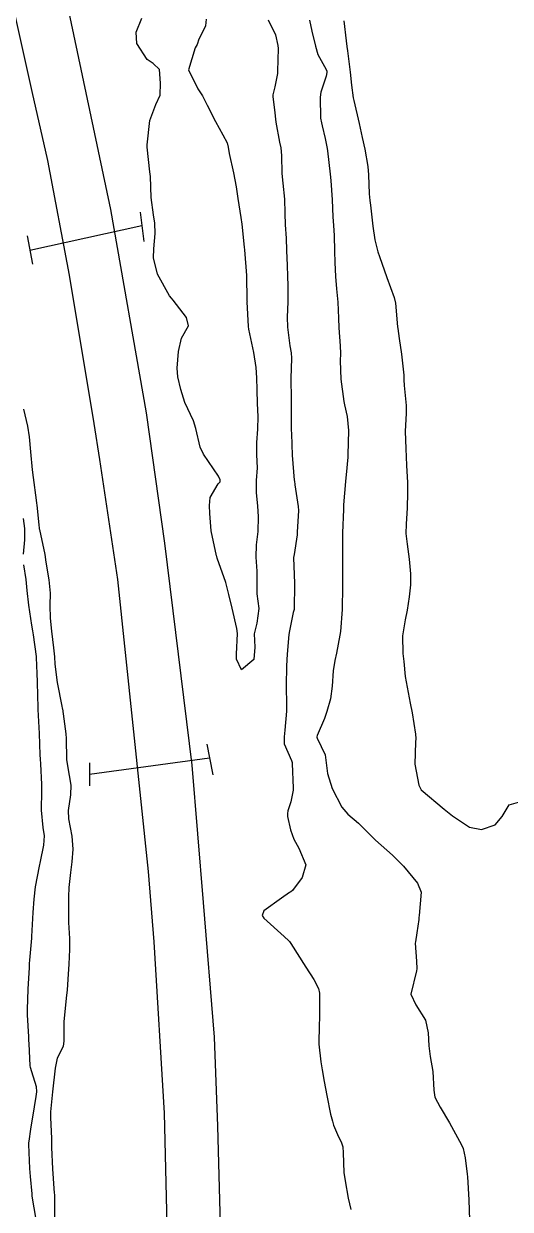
# Model space of a CAD drawing. Header units: metres. Extents: x 318500 to 325275, y 7408834 to 7428799.
# Drawn here: x 321291.1 to 321329.1, y 7409120 to 7409212.7 of the extents above; entities that cross this region are included whole.
import ezdxf

# ---------------------------------------------------------------- set-up
doc = ezdxf.new("R2010")
doc.units = ezdxf.units.M
doc.header["$MEASUREMENT"] = 0
for name, color, linetype in [('Curvas de Nivel 1m', 11, 'Continuous'), ('Curvas de Nivel 5m', 15, 'Continuous'), ('Linha Férrea', 20, 'Continuous'), ('Portico', 45, 'Continuous')]:
    doc.layers.add(name, color=color, linetype=linetype)
doc.linetypes.add('TRACKS', pattern='A,0.15,[130,ltypeshp.shx,S=0.25,R=0,X=0,Y=0],0.15', length=0.3)

msp = doc.modelspace()

# ---------------------------------------------------------------- linework, layer by layer
at = {"layer": 'Curvas de Nivel 1m', "flags": 128}
for points, elevation in [([(321310.211, 7409213.009), (321310.762, 7409211.831), (321310.964, 7409210.998), (321310.988, 7409210.758), (321310.936, 7409208.998), (321310.921, 7409208.804), (321310.712, 7409207.773), (321310.564, 7409207.14), (321310.566, 7409207.002), (321310.685, 7409205.978), (321310.804, 7409204.999), (321311.095, 7409203.436), (321311.187, 7409202.992), (321311.232, 7409202.401), (321311.273, 7409200.99), (321311.344, 7409200.254), (321311.47, 7409198.987), (321311.502, 7409197.909), (321311.529, 7409196.986), (321311.595, 7409195.944), (321311.645, 7409194.983), (321311.689, 7409193.816), (321311.72, 7409192.982), (321311.739, 7409192.218), (321311.744, 7409190.981), (321311.693, 7409189.76), (321311.704, 7409188.981), (321311.896, 7409187.521), (321311.988, 7409186.977), (321312.017, 7409186.567), (321311.97, 7409184.977), (321312.002, 7409183.36), (321312.006, 7409182.976), (321311.996, 7409181.334), (321312.007, 7409180.975), (321312.024, 7409180.652), (321312.084, 7409178.974), (321312.24, 7409177.032), (321312.248, 7409176.971), (321312.295, 7409176.66), (321312.548, 7409174.967), (321312.563, 7409174.671), (321312.477, 7409172.968), (321312.455, 7409172.759), (321312.224, 7409171.215), (321312.193, 7409170.998), (321312.19, 7409170.97), (321312.21, 7409170.303), (321312.251, 7409168.969), (321312.252, 7409168.906), (321312.233, 7409166.969), (321312.227, 7409166.911), (321312.166, 7409166.688), (321311.861, 7409165.257), (321311.82, 7409164.975), (321311.675, 7409163.418), (321311.647, 7409162.977), (321311.624, 7409162.496), (321311.615, 7409160.977), (321311.632, 7409159.411), (321311.626, 7409158.977), (321311.514, 7409157.502), (321311.443, 7409156.979), (321311.46, 7409156.414), (321312.012, 7409155.132), (321312.073, 7409154.969), (321312.086, 7409154.892), (321312.166, 7409152.968), (321312.157, 7409152.789), (321311.964, 7409151.901), (321311.748, 7409151.178), (321311.703, 7409150.974), (321311.708, 7409150.734), (321311.937, 7409149.695), (321312.205, 7409148.967), (321312.605, 7409148.278), (321313.146, 7409146.958), (321312.865, 7409145.981), (321312.1, 7409144.968), (321311.975, 7409144.863), (321311.868, 7409144.791), (321311.244, 7409144.359), (321309.854, 7409143.362), (321309.731, 7409143.002), (321309.847, 7409142.785), (321311.445, 7409141.357), (321311.821, 7409141.025), (321311.868, 7409140.97), (321311.96, 7409140.827), (321313.145, 7409138.956), (321313.78, 7409137.991), (321314.136, 7409137.307), (321314.207, 7409136.943), (321314.216, 7409136.49), (321314.203, 7409134.943), (321314.186, 7409134.49), (321314.164, 7409132.943), (321314.313, 7409131.558), (321314.427, 7409130.939), (321314.581, 7409130.032), (321314.781, 7409128.933), (321315.086, 7409127.48), (321315.218, 7409126.926), (321315.319, 7409126.616), (321315.62, 7409125.886), (321315.923, 7409125.226), (321316.027, 7409124.914), (321316.071, 7409124.445), (321316.126, 7409122.912), (321316.211, 7409122.27), (321316.455, 7409120.906), (321316.67, 7409120.031)], 744), ([(321313.419, 7409212.97), (321313.614, 7409212.121), (321313.89, 7409210.963), (321314.087, 7409210.303), (321314.732, 7409209.115), (321314.778, 7409208.997), (321314.785, 7409208.949), (321314.786, 7409208.893), (321314.725, 7409208.609), (321314.317, 7409207.345), (321314.26, 7409206.957), (321314.303, 7409205.329), (321314.368, 7409204.955), (321314.427, 7409204.712), (321314.658, 7409203.728), (321314.788, 7409203.085), (321314.805, 7409202.948), (321314.827, 7409202.768), (321315.053, 7409200.943), (321315.11, 7409200.445), (321315.206, 7409198.941), (321315.258, 7409197.621), (321315.299, 7409196.939), (321315.352, 7409196.144), (321315.39, 7409194.937), (321315.417, 7409194.046), (321315.475, 7409192.936), (321315.555, 7409191.988), (321315.651, 7409190.933), (321315.702, 7409189.701), (321315.738, 7409188.931), (321315.837, 7409187.531), (321315.854, 7409186.929), (321315.843, 7409186.348), (321315.893, 7409184.928), (321316.123, 7409183.185), (321316.173, 7409182.923), (321316.366, 7409182.013), (321316.492, 7409180.918), (321316.434, 7409179.021), (321316.434, 7409178.918), (321316.432, 7409178.815), (321316.308, 7409177.437), (321316.257, 7409176.964), (321316.252, 7409176.921), (321316.097, 7409175.098), (321316.095, 7409174.923), (321316.096, 7409174.75), (321316.018, 7409172.923), (321316.017, 7409171.129), (321316.018, 7409170.923), (321316.018, 7409169.097), (321316.014, 7409168.923), (321316.011, 7409168.746), (321315.981, 7409166.923), (321315.856, 7409165.213), (321315.817, 7409164.925), (321315.545, 7409163.502), (321315.417, 7409162.93), (321315.29, 7409162.121), (321315.201, 7409160.933), (321315.064, 7409159.946), (321314.793, 7409158.939), (321314.593, 7409158.401), (321314.032, 7409157.08), (321314.005, 7409156.976), (321314.008, 7409156.95), (321314.029, 7409156.863), (321314.647, 7409155.571), (321314.744, 7409154.939), (321314.835, 7409154.1), (321315.196, 7409152.932), (321315.958, 7409151.459), (321316.424, 7409150.913), (321317.254, 7409150.212), (321317.937, 7409149.541), (321318.598, 7409148.883), (321319.913, 7409147.729), (321320.791, 7409146.857), (321321.88, 7409145.528), (321322.167, 7409144.836), (321322.009, 7409142.996), (321321.994, 7409142.838), (321321.988, 7409142.698), (321321.832, 7409141.654), (321321.711, 7409140.953), (321321.701, 7409140.842), (321321.799, 7409139.436), (321321.816, 7409138.84), (321321.788, 7409138.673), (321321.348, 7409136.846), (321321.758, 7409136.035), (321322.498, 7409134.829), (321322.725, 7409133.825), (321322.765, 7409132.824), (321322.862, 7409131.983), (321323.073, 7409130.819), (321323.144, 7409129.342), (321323.242, 7409128.816), (321323.648, 7409128.016), (321324.379, 7409126.803), (321325.32, 7409125.086), (321325.452, 7409124.792), (321325.599, 7409124.064), (321325.773, 7409122.787), (321325.791, 7409122.573), (321325.888, 7409120.785), (321325.953, 7409119.203)], 743), ([(321316.112, 7409212.93), (321316.304, 7409211.379), (321316.362, 7409210.926), (321316.413, 7409210.591), (321316.609, 7409208.922), (321316.715, 7409207.913), (321316.856, 7409206.918), (321316.901, 7409206.712), (321317.318, 7409204.91), (321317.561, 7409203.809), (321317.755, 7409202.903), (321317.983, 7409201.547), (321318.036, 7409200.899), (321318.094, 7409199.401), (321318.149, 7409198.897), (321318.203, 7409198.513), (321318.389, 7409196.893), (321318.554, 7409195.823), (321318.788, 7409194.888), (321318.909, 7409194.511), (321319.478, 7409192.88), (321320.054, 7409191.315), (321320.163, 7409190.873), (321320.321, 7409189.013), (321320.333, 7409188.871), (321320.448, 7409188.099), (321320.628, 7409186.867), (321320.797, 7409185.248), (321320.808, 7409184.864), (321320.829, 7409184.438), (321320.989, 7409182.861), (321320.997, 7409182.234), (321320.917, 7409180.861), (321320.961, 7409179.485), (321320.992, 7409178.86), (321321.013, 7409178.166), (321321.086, 7409176.858), (321321.108, 7409176.037), (321321.08, 7409174.858), (321320.981, 7409173.583), (321320.967, 7409172.859), (321321.074, 7409172.02), (321321.237, 7409170.855), (321321.335, 7409169.721), (321321.327, 7409168.853), (321321.232, 7409167.905), (321321.068, 7409166.857), (321320.902, 7409166.115), (321320.7, 7409164.862), (321320.743, 7409163.484), (321320.798, 7409162.86), (321320.924, 7409161.683), (321321.065, 7409160.855), (321321.313, 7409159.609), (321321.454, 7409158.849), (321321.711, 7409157.169), (321321.742, 7409156.844), (321321.725, 7409156.542), (321321.672, 7409154.845), (321321.985, 7409153.184), (321322.175, 7409152.837), (321323.958, 7409151.316), (321324.606, 7409150.803), (321325.941, 7409149.91), (321326.878, 7409149.715), (321327.943, 7409150.097), (321328.503, 7409150.752), (321329.053, 7409151.654), (321329.968, 7409151.927)], 742), ([(321291.041, 7409174.042), (321291.135, 7409173.257), (321291.129, 7409172.364), (321291.029, 7409171.258)], 746), ([(321291.065, 7409170.4), (321291.242, 7409169.254), (321291.335, 7409168.407), (321291.463, 7409167.251), (321291.689, 7409165.705), (321291.774, 7409165.245), (321291.829, 7409164.938), (321292.049, 7409163.241), (321292.049, 7409163.181), (321292.097, 7409161.907), (321292.119, 7409161.268), (321292.123, 7409161.24), (321292.125, 7409161.204), (321292.176, 7409159.238), (321292.181, 7409159.116), (321292.285, 7409157.236), (321292.34, 7409155.562), (321292.36, 7409155.235), (321292.39, 7409154.848), (321292.462, 7409153.233), (321292.458, 7409152.747), (321292.451, 7409151.232), (321292.576, 7409149.87), (321292.666, 7409149.229), (321292.639, 7409148.51), (321292.363, 7409147.233), (321292.278, 7409146.85), (321291.974, 7409145.238), (321291.861, 7409144.294), (321291.791, 7409143.241), (321291.7, 7409141.364), (321291.692, 7409141.242), (321291.533, 7409139.505), (321291.514, 7409139.244), (321291.494, 7409138.951), (321291.393, 7409137.246), (321291.342, 7409135.65), (321291.351, 7409135.246), (321291.447, 7409133.511), (321291.46, 7409133.244), (321291.467, 7409133.004), (321291.569, 7409131.242), (321291.581, 7409131.144), (321291.676, 7409130.816), (321292.059, 7409129.627), (321292.07, 7409129.234), (321292.025, 7409128.864), (321291.773, 7409127.238), (321291.75, 7409127.116), (321291.616, 7409126.295), (321291.473, 7409125.371), (321291.463, 7409125.242), (321291.458, 7409125.101), (321291.532, 7409123.241), (321291.571, 7409122.61), (321291.702, 7409121.238), (321291.722, 7409121.063), (321292.025, 7409119.232)], 746)]:
    msp.add_lwpolyline(points, dxfattribs=dict(at, elevation=elevation))
at = {"layer": 'Curvas de Nivel 5m', "elevation": 745, "flags": 128}
for points in [[(321305.352, 7409213.074), (321305.309, 7409212.538), (321304.755, 7409211.417), (321304.666, 7409211.166), (321304.634, 7409211.082), (321304.477, 7409210.813), (321303.965, 7409209.091), (321304.708, 7409207.611), (321305.068, 7409207.076), (321305.422, 7409206.339), (321306.069, 7409205.066), (321306.66, 7409204.013), (321306.985, 7409203.386), (321307.066, 7409203.054), (321307.146, 7409202.549), (321307.481, 7409201.041), (321307.69, 7409199.953), (321307.837, 7409199.038), (321308.061, 7409197.549), (321308.13, 7409197.034), (321308.323, 7409195.252), (321308.343, 7409195.032), (321308.51, 7409193.03), (321308.543, 7409191.082), (321308.544, 7409191.029), (321308.543, 7409190.976), (321308.623, 7409189.028), (321308.65, 7409188.835), (321309.054, 7409187.021), (321309.242, 7409185.841), (321309.295, 7409185.017), (321309.313, 7409184.099), (321309.333, 7409183.016), (321309.378, 7409182.001), (321309.373, 7409181.015), (321309.294, 7409179.97), (321309.296, 7409179.016), (321309.341, 7409177.988), (321309.264, 7409177.016), (321309.258, 7409176.043), (321309.368, 7409175.014), (321309.425, 7409174.176), (321309.385, 7409173.013), (321309.272, 7409171.977), (321309.228, 7409171.015), (321309.308, 7409169.909), (321309.313, 7409169.013), (321309.322, 7409168.154), (321309.47, 7409167.011), (321309.313, 7409165.852), (321309.109, 7409165.015), (321309.165, 7409163.974), (321309.069, 7409163.016), (321308.102, 7409162.194), (321307.731, 7409163.034), (321307.718, 7409163.432), (321307.79, 7409165.033), (321307.748, 7409165.432), (321307.386, 7409167.038), (321307.132, 7409168.089), (321306.876, 7409169.043), (321306.218, 7409170.928), (321306.173, 7409171.051), (321306.154, 7409171.118), (321305.752, 7409173.057), (321305.64, 7409174.436), (321305.617, 7409175.06), (321305.672, 7409175.667), (321306.295, 7409176.739), (321306.438, 7409176.909), (321306.456, 7409177.048), (321306.304, 7409177.338), (321305.131, 7409179.068), (321304.878, 7409179.614), (321304.537, 7409181.077), (321304.359, 7409181.663), (321303.685, 7409183.09), (321303.368, 7409184.123), (321303.141, 7409185.099), (321303.094, 7409185.777), (321303.174, 7409187.099), (321303.415, 7409188.126), (321303.957, 7409189.088), (321303.823, 7409189.736), (321302.779, 7409191.106), (321302.642, 7409191.258), (321302.493, 7409191.433), (321301.54, 7409193.12), (321301.237, 7409194.415), (321301.255, 7409195.123), (321301.364, 7409196.315), (321301.338, 7409197.122), (321301.225, 7409197.772), (321301.043, 7409199.133), (321300.989, 7409200.76), (321300.956, 7409201.135), (321300.724, 7409203.064), (321300.729, 7409203.139), (321300.74, 7409203.228), (321300.931, 7409205.136), (321301.421, 7409206.397), (321301.75, 7409207.124), (321301.788, 7409208.05), (321301.689, 7409209.126), (321301.208, 7409209.606), (321300.738, 7409209.921), (321299.936, 7409211.148), (321299.877, 7409212.035), (321300.313, 7409213.145)], [(321291.052, 7409182.578), (321291.363, 7409181.255), (321291.514, 7409180.425), (321291.599, 7409179.251), (321291.73, 7409177.827), (321291.815, 7409177.247), (321292.048, 7409175.469), (321292.082, 7409175.243), (321292.104, 7409175.078), (321292.253, 7409173.542), (321292.293, 7409173.282), (321292.295, 7409173.239), (321292.305, 7409173.184), (321292.724, 7409171.232), (321292.822, 7409170.62), (321293.046, 7409169.227), (321293.141, 7409168.187), (321293.119, 7409167.226), (321293.144, 7409166.236), (321293.256, 7409165.223), (321293.416, 7409163.925), (321293.48, 7409163.219), (321293.526, 7409162.64), (321293.707, 7409161.216), (321294.062, 7409159.353), (321294.094, 7409159.21), (321294.112, 7409159.157), (321294.379, 7409157.207), (321294.405, 7409156.828), (321294.417, 7409155.206), (321294.494, 7409154.713), (321294.77, 7409153.202), (321294.735, 7409152.436), (321294.553, 7409151.204), (321294.586, 7409150.561), (321294.835, 7409149.201), (321294.924, 7409148.191), (321294.85, 7409147.2), (321294.727, 7409146.362), (321294.604, 7409145.203), (321294.59, 7409144.476), (321294.572, 7409143.203), (321294.585, 7409142.456), (321294.65, 7409141.202), (321294.654, 7409140.355), (321294.597, 7409139.202), (321294.552, 7409138.432), (321294.476, 7409137.203), (321294.41, 7409136.554), (321294.258, 7409135.205), (321294.226, 7409134.711), (321294.209, 7409133.205), (321294.152, 7409132.759), (321293.696, 7409131.848), (321293.572, 7409131.212), (321293.552, 7409131.076), (321293.318, 7409129.215), (321293.184, 7409127.669), (321293.18, 7409127.217), (321293.253, 7409125.568), (321293.249, 7409125.215), (321293.246, 7409124.865), (321293.33, 7409123.214), (321293.472, 7409121.291), (321293.475, 7409121.211), (321293.474, 7409119.258)]]:
    msp.add_lwpolyline(points, dxfattribs=at)
at = {"layer": 'Linha Férrea', "linetype": 'TRACKS', "flags": 128}
for points in [[(321000, 7409672.439), (321004.28, 7409667.628), (321010.191, 7409660.339), (321014.808, 7409654.906), (321022.784, 7409644.856), (321029.613, 7409636.002), (321040.469, 7409622.474), (321052.179, 7409607.125), (321054.23, 7409604.383), (321058.401, 7409598.832), (321068.496, 7409586.368), (321074.963, 7409577.416), (321083.512, 7409566.293), (321094.883, 7409551.552), (321107.334, 7409535.407), (321117.321, 7409522.186), (321126.816, 7409509.801), (321128.79, 7409507.31), (321146.898, 7409484.023), (321180.335, 7409439.96), (321196.326, 7409418.237), (321197.809, 7409416.312), (321201.677, 7409410.96), (321206.242, 7409404.702), (321212.198, 7409396.197), (321219.274, 7409385.949), (321224.813, 7409377.811), (321230.275, 7409369.14), (321237.887, 7409356.833), (321241.121, 7409351.303), (321247.134, 7409340.605), (321251.879, 7409331.735), (321256.586, 7409322.511), (321262.603, 7409309.794), (321266.492, 7409300.462), (321268.94, 7409294.346), (321274.411, 7409280.579), (321279.628, 7409266.21), (321281.699, 7409259.883), (321283.946, 7409253.312), (321285.569, 7409247.879), (321289.712, 7409233.197), (321292.35, 7409223.192), (321294.696, 7409213.206), (321297.864, 7409198.192), (321300.662, 7409182.284), (321302.098, 7409172.107), (321304.239, 7409154.743), (321305.123, 7409144.017), (321305.964, 7409133.485), (321306.242, 7409126.536), (321306.792, 7409106.326), (321306.598, 7409094.759), (321306.282, 7409083.935), (321305.552, 7409067.791), (321304.771, 7409056.859), (321303.264, 7409041.215), (321302.679, 7409035.98), (321302.137, 7409031.127), (321300.728, 7409019.285), (321298.197, 7408999.584), (321297.36, 7408993.167), (321295.261, 7408977.117), (321294.204, 7408969.335)], [(321000, 7409665.831), (321005.106, 7409659.973), (321014.581, 7409648.503), (321025.621, 7409634.539), (321037.299, 7409620.062), (321049.304, 7409604.404), (321060.786, 7409589.365), (321070.003, 7409577.437), (321079.04, 7409565.563), (321087.378, 7409554.953), (321100.232, 7409538.088), (321115.656, 7409518.043), (321121.996, 7409509.598), (321129.727, 7409499.55), (321136.972, 7409489.987), (321145.049, 7409479.509), (321151.831, 7409470.642), (321164.207, 7409454.514), (321177.084, 7409437.841), (321189.77, 7409420.055), (321198.564, 7409408.325), (321206.577, 7409397.088), (321215.931, 7409383.724), (321224.636, 7409370.381), (321229.865, 7409362.108), (321233.889, 7409355.207), (321238.771, 7409347.119), (321245.215, 7409335.393), (321252.436, 7409321.241), (321258.604, 7409308.083), (321267.297, 7409287.476), (321275.449, 7409265.78), (321281.942, 7409245.584), (321283.566, 7409239.646), (321286.314, 7409230.216), (321290.053, 7409214.935), (321291.712, 7409207.402), (321292.928, 7409202.024), (321294.643, 7409193.05), (321296.561, 7409181.459), (321297.018, 7409178.654), (321298.421, 7409169.257), (321300.824, 7409146.442), (321301.262, 7409140.938), (321302.075, 7409127.562), (321302.455, 7409111.197), (321302.397, 7409096.607), (321301.928, 7409078.93), (321301.225, 7409065.046), (321300.363, 7409054.951), (321299.616, 7409046.945), (321298.322, 7409034.46), (321296.574, 7409019.153), (321294.553, 7409003.679), (321294.068, 7408999.315), (321292.484, 7408987.685), (321290.998, 7408976.286), (321289.822, 7408966.926)]]:
    msp.add_lwpolyline(points, dxfattribs=at)
at = {"layer": 'Portico'}
for points in [[(321300.199, 7409197.971), (321300.32, 7409196.927), (321300.463, 7409195.687)], [(321291.553, 7409195.019), (321300.32, 7409196.927)], [(321291.352, 7409196.123), (321291.754, 7409193.914)], [(321305.414, 7409156.393), (321305.618, 7409155.337), (321305.875, 7409154)], [(321296.226, 7409154.038), (321305.618, 7409155.337)], [(321296.226, 7409154.931), (321296.226, 7409153.145)]]:
    msp.add_lwpolyline(points, dxfattribs=at)

doc.saveas('drawing.dxf')
